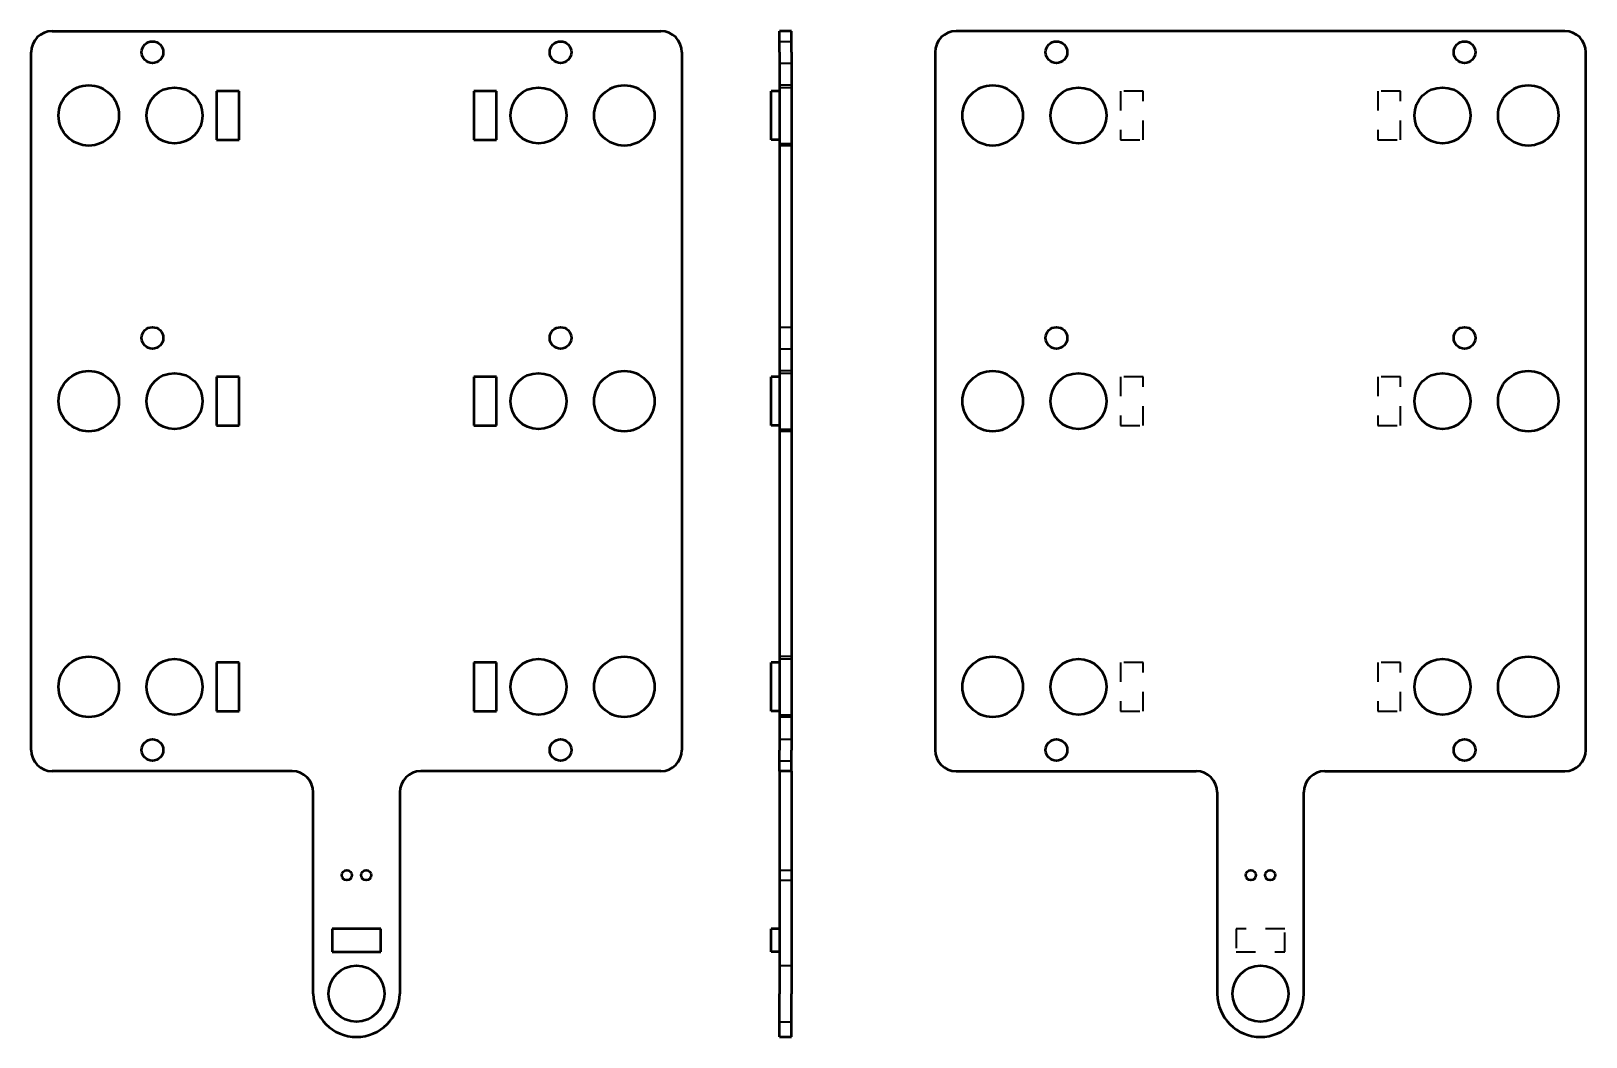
# Model space of a CAD drawing. Header units: inches. Extents: x 8.37 to 16.42, y 6.42 to 11.63.
import ezdxf

# ---------------------------------------------------------------- set-up
doc = ezdxf.new("R2010")
doc.units = ezdxf.units.IN
doc.header["$MEASUREMENT"] = 0
doc.linetypes.add('DASHED', pattern=[0.2067, 0.1654, -0.0413])
doc.layers.add('Hidden (ANSI)', color=7, linetype='DASHED', lineweight=35)
doc.layers.add('Visible (ANSI)', color=7, linetype='Continuous', lineweight=50)

msp = doc.modelspace()

# ---------------------------------------------------------------- linework, layer by layer
at = {"layer": 'Hidden (ANSI)', "ltscale": 0.118944}
for p, q in [((12.2468, 11.5777), (12.3093, 11.5777)), ((12.2468, 11.4657), (12.3093, 11.4657)), ((12.3093, 11.3511), (12.2468, 11.3511)), ((12.2468, 11.3396), (12.3093, 11.3396)), ((12.2468, 11.0496), (12.3093, 11.0496)), ((12.3093, 11.0381), (12.2468, 11.0381)), ((12.2468, 10.0989), (12.3093, 10.0989)), ((12.2468, 9.9869), (12.3093, 9.9869)), ((12.3093, 9.8723), (12.2468, 9.8723)), ((12.2468, 9.8608), (12.3093, 9.8608)), ((12.2468, 9.5708), (12.3093, 9.5708)), ((12.3093, 9.5593), (12.2468, 9.5593)), ((12.3093, 8.3935), (12.2468, 8.3935)), ((12.2468, 8.382), (12.3093, 8.382)), ((12.2468, 8.092), (12.3093, 8.092)), ((12.3093, 8.0805), (12.2468, 8.0805)), ((12.2468, 7.9659), (12.3093, 7.9659)), ((12.2468, 7.8539), (12.3093, 7.8539)), ((12.2468, 7.2876), (12.3093, 7.2876)), ((12.2468, 7.2356), (12.3093, 7.2356)), ((12.2468, 6.7936), (12.3093, 6.7936)), ((12.2468, 6.5036), (12.3093, 6.5036))]:
    msp.add_line(p, q, dxfattribs=at)
at = {"layer": 'Hidden (ANSI)', "ltscale": 0.224864}
for p, q in [((14.1299, 11.3206), (14.0118, 11.3206)), ((15.4628, 11.3206), (15.3447, 11.3206)), ((14.0118, 11.0686), (14.1299, 11.0686)), ((15.3447, 11.0686), (15.4628, 11.0686)), ((14.1299, 9.8418), (14.0118, 9.8418)), ((15.4628, 9.8418), (15.3447, 9.8418)), ((14.0118, 9.5898), (14.1299, 9.5898)), ((15.3447, 9.5898), (15.4628, 9.5898)), ((14.1299, 8.363), (14.0118, 8.363)), ((15.4628, 8.363), (15.3447, 8.363)), ((14.0118, 8.111), (14.1299, 8.111)), ((15.3447, 8.111), (15.4628, 8.111)), ((14.6113, 6.9835), (14.6113, 6.8654)), ((14.8633, 6.8654), (14.8633, 6.9835))]:
    msp.add_line(p, q, dxfattribs=at)
at = {"layer": 'Hidden (ANSI)', "ltscale": 0.479824}
for p, q in [((14.0118, 11.3206), (14.0118, 11.0686)), ((14.1299, 11.0686), (14.1299, 11.3206)), ((15.3447, 11.3206), (15.3447, 11.0686)), ((15.4628, 11.0686), (15.4628, 11.3206)), ((14.0118, 9.8418), (14.0118, 9.5898)), ((14.1299, 9.5898), (14.1299, 9.8418)), ((15.3447, 9.8418), (15.3447, 9.5898)), ((15.4628, 9.5898), (15.4628, 9.8418)), ((14.0118, 8.363), (14.0118, 8.111)), ((14.1299, 8.111), (14.1299, 8.363)), ((15.3447, 8.363), (15.3447, 8.111)), ((15.4628, 8.111), (15.4628, 8.363)), ((14.8633, 6.9835), (14.6113, 6.9835)), ((14.6113, 6.8654), (14.8633, 6.8654))]:
    msp.add_line(p, q, dxfattribs=at)
at = {"layer": 'Visible (ANSI)'}
for p, q in [((8.481, 11.6312), (11.6321, 11.6312)), ((12.2468, 11.5217), (12.2468, 11.6312)), ((12.3093, 11.6312), (12.2468, 11.6312)), ((12.3093, 11.5217), (12.3093, 11.6312)), ((16.3128, 11.6312), (13.1617, 11.6312)), ((8.3715, 7.9099), (8.3715, 11.5217)), ((11.7416, 11.5217), (11.7416, 7.9099)), ((12.2468, 11.5217), (12.2468, 7.9099)), ((12.3093, 11.5217), (12.3093, 7.9099)), ((13.0522, 11.5217), (13.0522, 7.9099)), ((16.4223, 7.9099), (16.4223, 11.5217)), ((9.331, 11.3206), (9.331, 11.0686)), ((9.4491, 11.3206), (9.331, 11.3206)), ((9.4491, 11.0686), (9.4491, 11.3206)), ((10.6639, 11.3206), (10.6639, 11.0686)), ((10.7821, 11.3206), (10.6639, 11.3206)), ((10.7821, 11.0686), (10.7821, 11.3206)), ((12.2468, 11.3206), (12.2034, 11.3206)), ((12.2034, 11.0686), (12.2034, 11.3206)), ((9.331, 11.0686), (9.4491, 11.0686)), ((10.6639, 11.0686), (10.7821, 11.0686)), ((12.2468, 11.0686), (12.2034, 11.0686)), ((9.4491, 9.8418), (9.331, 9.8418)), ((9.331, 9.8418), (9.331, 9.5898)), ((9.4491, 9.5898), (9.4491, 9.8418)), ((10.7821, 9.8418), (10.6639, 9.8418)), ((10.6639, 9.8418), (10.6639, 9.5898)), ((10.7821, 9.5898), (10.7821, 9.8418)), ((12.2468, 9.8418), (12.2034, 9.8418)), ((12.2034, 9.5898), (12.2034, 9.8418)), ((9.331, 9.5898), (9.4491, 9.5898)), ((10.6639, 9.5898), (10.7821, 9.5898)), ((12.2468, 9.5898), (12.2034, 9.5898)), ((9.4491, 8.363), (9.331, 8.363)), ((9.331, 8.363), (9.331, 8.111)), ((9.4491, 8.111), (9.4491, 8.363)), ((10.7821, 8.363), (10.6639, 8.363)), ((10.6639, 8.363), (10.6639, 8.111)), ((10.7821, 8.111), (10.7821, 8.363)), ((12.2468, 8.363), (12.2034, 8.363)), ((12.2034, 8.111), (12.2034, 8.363)), ((9.331, 8.111), (9.4491, 8.111)), ((10.6639, 8.111), (10.7821, 8.111)), ((12.2468, 8.111), (12.2034, 8.111)), ((12.2468, 7.8004), (12.2468, 7.9099)), ((12.3093, 7.8004), (12.3093, 7.9099)), ((9.7233, 7.8004), (8.481, 7.8004)), ((11.6321, 7.8004), (10.3898, 7.8004)), ((12.3093, 7.8004), (12.2468, 7.8004)), ((12.2468, 7.8004), (12.2468, 7.6909)), ((12.3093, 7.8004), (12.3093, 7.6909)), ((13.1617, 7.8004), (14.404, 7.8004)), ((15.0705, 7.8004), (16.3128, 7.8004)), ((9.8328, 6.6486), (9.8328, 7.6909)), ((10.2803, 7.6909), (10.2803, 6.6486)), ((12.2468, 7.6909), (12.2468, 6.6486)), ((12.3093, 7.6909), (12.3093, 6.6486)), ((14.5135, 7.6909), (14.5135, 6.6486)), ((14.961, 6.6486), (14.961, 7.6909)), ((9.9305, 6.9835), (9.9305, 6.8654)), ((10.1825, 6.9835), (9.9305, 6.9835)), ((10.1825, 6.8654), (10.1825, 6.9835)), ((12.2468, 6.9835), (12.2034, 6.9835)), ((12.2034, 6.8654), (12.2034, 6.9835)), ((9.9305, 6.8654), (10.1825, 6.8654)), ((12.2468, 6.8654), (12.2034, 6.8654)), ((12.2468, 6.4249), (12.2468, 6.6486)), ((12.3093, 6.4249), (12.3093, 6.6486)), ((12.2468, 6.4249), (12.3093, 6.4249))]:
    msp.add_line(p, q, dxfattribs=at)
for centre, radius in [((9, 11.5217), 0.056), ((11.113, 11.5217), 0.056), ((13.6808, 11.5217), 0.056), ((15.7938, 11.5217), 0.056), ((8.6701, 11.1946), 0.1565), ((9.1143, 11.1946), 0.145), ((10.9988, 11.1946), 0.145), ((11.443, 11.1946), 0.1565), ((13.3508, 11.1946), 0.1565), ((13.795, 11.1946), 0.145), ((15.6796, 11.1946), 0.145), ((16.1238, 11.1946), 0.1565), ((9, 10.0429), 0.056), ((11.113, 10.0429), 0.056), ((13.6808, 10.0429), 0.056), ((15.7938, 10.0429), 0.056), ((8.6701, 9.7158), 0.1565), ((9.1143, 9.7158), 0.145), ((10.9988, 9.7158), 0.145), ((11.443, 9.7158), 0.1565), ((13.3508, 9.7158), 0.1565), ((13.795, 9.7158), 0.145), ((15.6796, 9.7158), 0.145), ((16.1238, 9.7158), 0.1565), ((8.6701, 8.237), 0.1565), ((9.1143, 8.237), 0.145), ((10.9988, 8.237), 0.145), ((11.443, 8.237), 0.1565), ((13.3508, 8.237), 0.1565), ((13.795, 8.237), 0.145), ((15.6796, 8.237), 0.145), ((16.1238, 8.237), 0.1565), ((9, 7.9099), 0.056), ((11.113, 7.9099), 0.056), ((13.6808, 7.9099), 0.056), ((15.7938, 7.9099), 0.056), ((10.0065, 7.2616), 0.026), ((10.1065, 7.2616), 0.026), ((14.6873, 7.2616), 0.026), ((14.7873, 7.2616), 0.026), ((10.0565, 6.6486), 0.145), ((14.7373, 6.6486), 0.145)]:
    msp.add_circle(centre, radius, dxfattribs=at)
for centre, radius, start, end in [((8.481, 11.5217), 0.1095, 90, 180), ((11.6321, 11.5217), 0.1095, 0, 90), ((13.1617, 11.5217), 0.1095, 90, 180), ((16.3128, 11.5217), 0.1095, 0, 90), ((8.481, 7.9099), 0.1095, 180, 270), ((11.6321, 7.9099), 0.1095, 270, 0), ((13.1617, 7.9099), 0.1095, 180, 270), ((16.3128, 7.9099), 0.1095, 270, 0), ((9.7233, 7.6909), 0.1095, 0, 90), ((10.3898, 7.6909), 0.1095, 90, 180), ((14.404, 7.6909), 0.1095, 0, 90), ((15.0705, 7.6909), 0.1095, 90, 180), ((10.0565, 6.6486), 0.2237, 180, 0), ((14.7373, 6.6486), 0.2237, 180, 0)]:
    msp.add_arc(centre, radius, start, end, dxfattribs=at)

doc.saveas('drawing.dxf')
